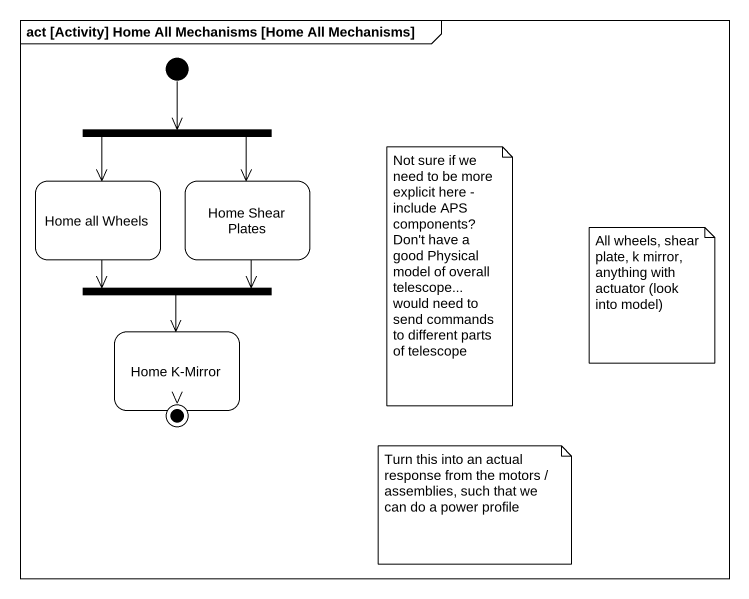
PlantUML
@startuml
mainframe act [Activity] Home All Mechanisms [Home All Mechanisms]
hide empty description
state fork1 <<fork>>
state "Home all Wheels" as Home_all_Wheels
state "Home Shear Plates" as Home_Shear_Plates
state fork2 <<join>>
state "Home K-Mirror" as Home_K_Mirror
[*] --> fork1
fork1 --> Home_all_Wheels
fork1 --> Home_Shear_Plates
Home_all_Wheels --> fork2
Home_Shear_Plates --> fork2
fork2 --> Home_K_Mirror
Home_K_Mirror --> [*]
note as N1
  Not sure if we need to be more explicit here - include APS components? Don't have a good Physical model of overall telescope... would need to send commands to different parts of telescope
end note
note as N2
  All wheels, shear plate, k mirror, anything with actuator (look into model)
end note
note as N3
  Turn this into an actual response from the motors / assemblies, such that we can do a power profile
end note
@enduml
